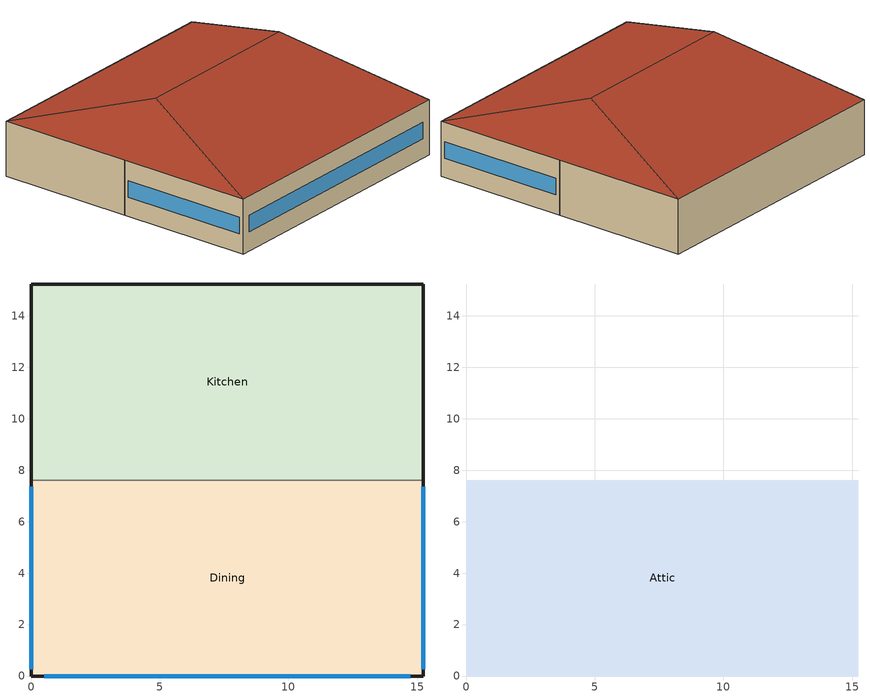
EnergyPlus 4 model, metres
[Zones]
Dining
 floor ground (GROUND_FLOOR): 15.24,7.62 15.24,0 0,0 0,7.62 z0
 wall outside (EXT_WALL): 0,7.62 0,0 15.24,0 15.24,7.62 z0:3.05
 wall to Kitchen (ADJ_WALL): 15.24,7.62 0,7.62 z0:3.05
 window (EXT_WINDOW1): 15.24,0.25 15.24,7.37 / 0.51,0 14.73,0 / 0,7.37 0,0.25 z1.07:1.98
 ceiling to Attic (ADJ_CEILING): 0,7.62 0,0 15.24,0 15.24,7.62 z3.05
Kitchen
 floor ground (GROUND_FLOOR): 15.24,15.24 15.24,7.62 0,7.62 0,15.24 z0
 wall outside (EXT_WALL): 15.24,7.62 15.24,15.24 0,15.24 0,7.62 z0:3.05
 wall to Dining (ADJ_WALL): 0,7.62 15.24,7.62 z0:3.05
 ceiling to Attic (ADJ_CEILING): 0,15.24 0,7.62 15.24,7.62 15.24,15.24 z3.05
Attic
 floor to Dining (ADJ_CEILING): 15.24,7.62 15.24,0 0,0 0,7.62 z3.05
 roof outside (EXT_ROOF): 15.24,0,3.05 15.24,15.24,3.05 12.7,7.62,5.59; 12.7,7.62,5.59 15.24,15.24,3.05 0,15.24,3.05 2.54,7.62,5.59; 2.54,7.62,5.59 0,0,3.05 15.24,0,3.05 12.7,7.62,5.59; 0,15.24,3.05 0,0,3.05 2.54,7.62,5.59
[Building]
TRNSYS17: North Axis {deg}=0; Terrain=City; Loads Convergence Tolerance Value=0; Temperature Convergence Tolerance Value {deltaC}=0; Solar Distribution=FullInteriorAndExterior; Maximum Number of Warmup Days=0
[Site:Location]
LocationName=not used; Latitude {deg}=0; Longitude {deg}=0; TimeZone {hr}=0; Elevation {m}=0
[Construction]
EXT_WALL; EXT_ROOF; GROUND_FLOOR; ADJ_WALL; ADJ_CEILING; EXT_WINDOW1: 
[SurfaceProperty:OtherSideCoefficients]
BOUNDARY=15; BOUNDARY=IDENTICAL; BOUNDARY=INPUT 1*TGROUND; BOUNDARY=20; BOUNDARY=INPUT 1*TBOUNDARY
[Zone]
Dining: 1, 1, BuildingSurface:Detailed, 1, Wall, EXT_WALL, Dining, Outdoors, SunExposed, WindExposed, AutoCalculate, 4, 15.2428, 0, 3.0488, 15.2428, 0, 0, 15.2428, 7.6214, 0, 15.2428, 7.6214, 3.0488
Attic: 1, 1, BuildingSurface:Detailed, 7, Floor, ADJ_CEILING, Attic, Zone, Kitchen, NoSun, NoWind, AutoCalculate, 4, 15.2428, 15.2428, 3.0488, 15.2428, 7.6214, 3.0488, 0, 7.6214, 3.0488, 0, 15.2428, 3.0488
Kitchen: 1, 1, BuildingSurface:Detailed, 13, Wall, EXT_WALL, Kitchen, Outdoors, SunExposed, WindExposed, AutoCalculate, 4, 15.2428, 7.6214, 3.0488, 15.2428, 7.6214, 0, 15.2428, 15.2428, 0, 15.2428, 15.2428, 3.0488
